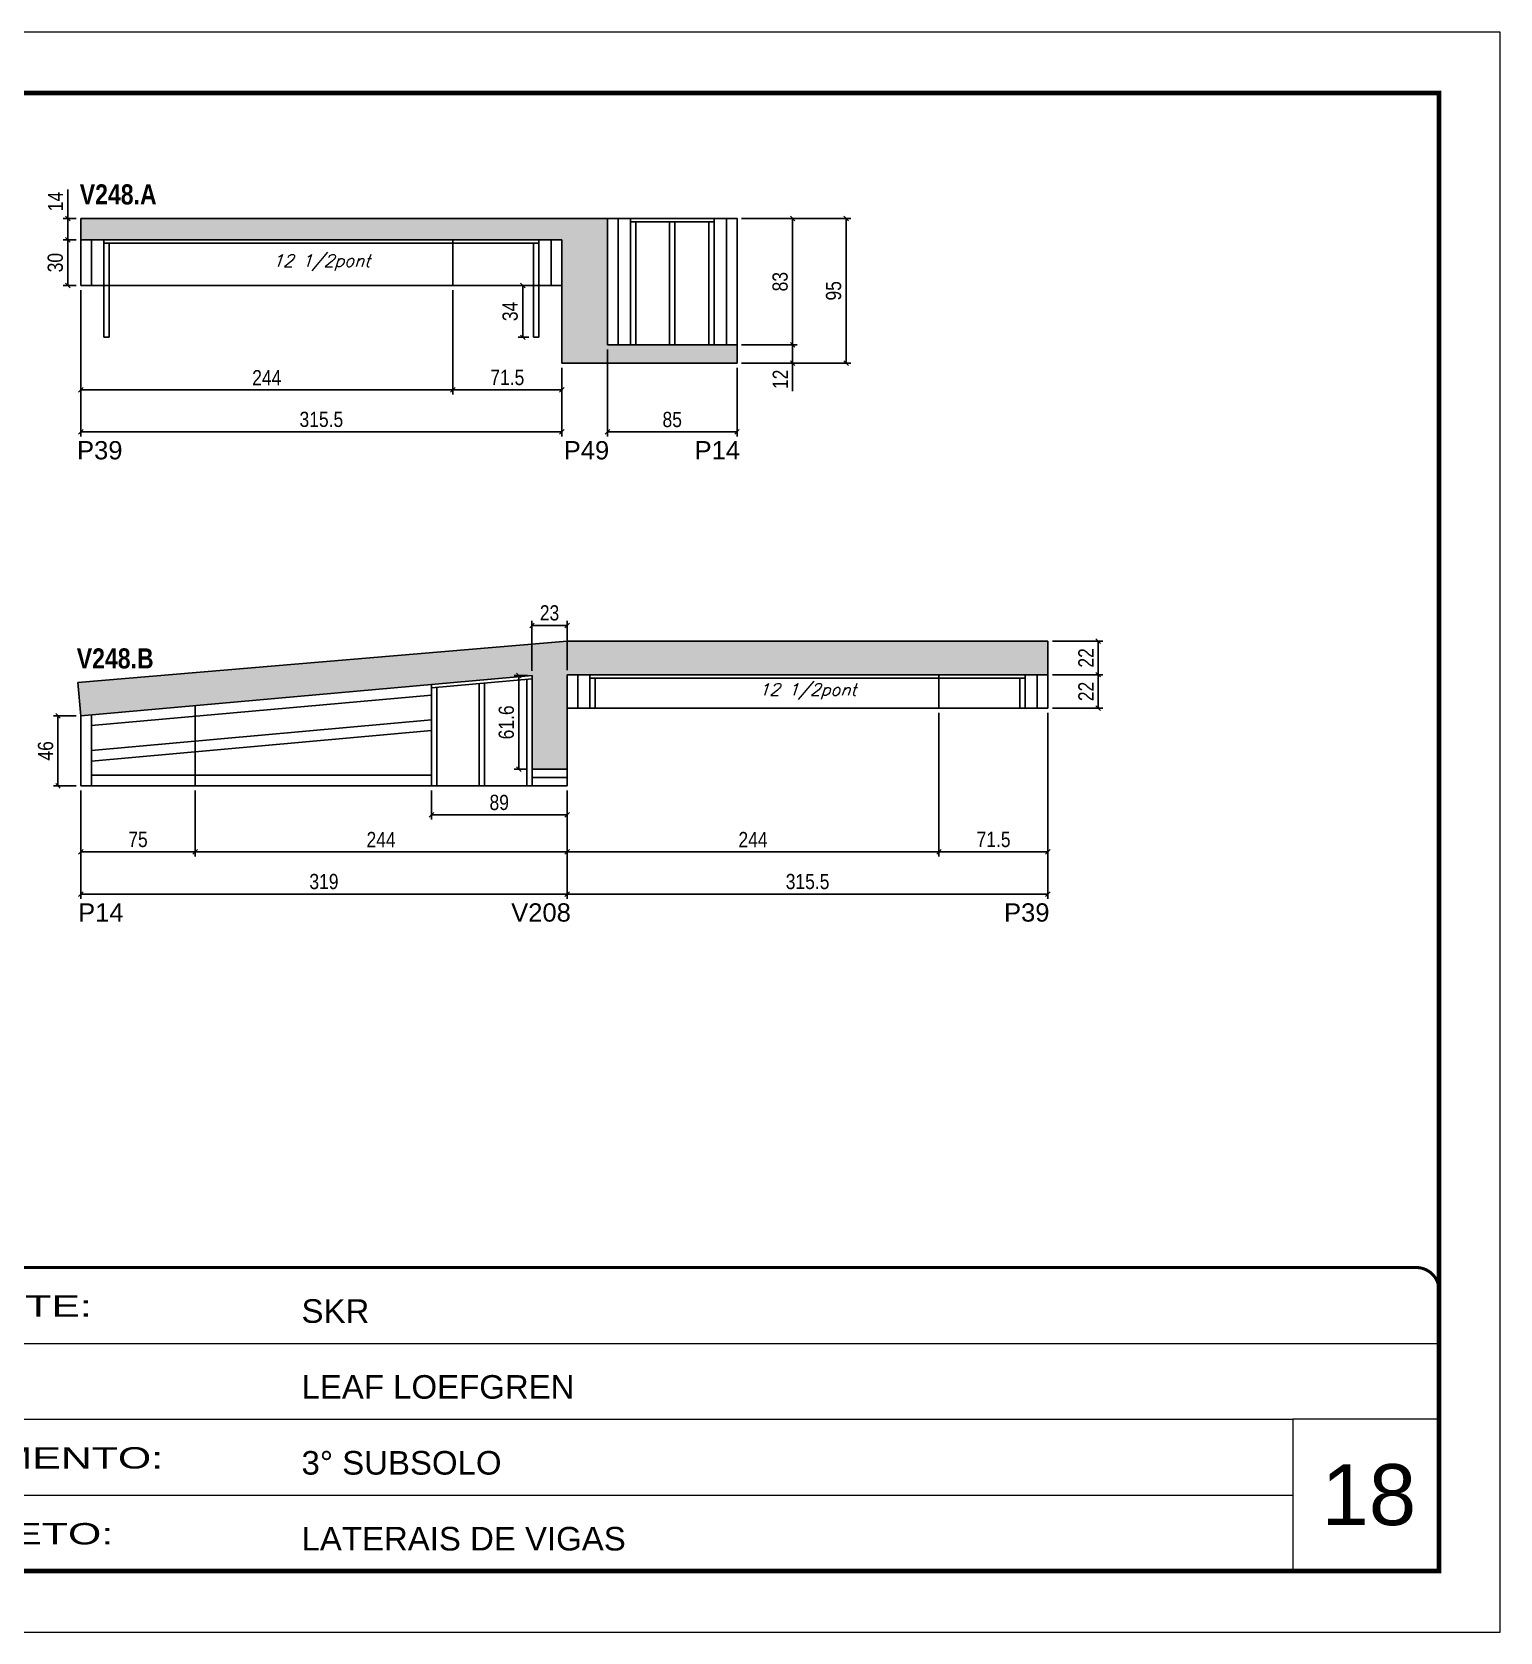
# Model space of a CAD drawing. Extents: x 3309 to 9590, y -2522 to 15424.
# Drawn here: x 5430 to 6393, y 8964 to 10014 of the extents above; entities that cross this region are included whole.
import ezdxf

# ---------------------------------------------------------------- set-up
doc = ezdxf.new("R2010")
doc.units = 0
doc.linetypes.add('CONTINUO', pattern=[0])
doc.linetypes.add('DASHED', pattern=[0.75, 0.5, -0.25])
for name, color, linetype in [('5', 5, 'Continuous'), ('COTA', 241, 'Continuous'), ('NOMENCLATURA', 7, 'Continuous'), ('Painéis', 200, 'Continuous'), ('SARR_2.2x7', 40, 'Continuous'), ('SARR_3.5x7', 81, 'Continuous'), ('SARR_EDITAR', 141, 'Continuous'), ('texto', 7, 'Continuous')]:
    doc.layers.add(name, color=color, linetype=linetype)
for name, color, linetype, lineweight in [('CARIMBO', 255, 'Continuous', 9), ('Folhas', 255, 'Continuous', 9), ('SARRAFO DE PRESSAO', 251, 'DASHED', 9)]:
    doc.layers.add(name, color=color, linetype=linetype, lineweight=lineweight)
doc.styles.add('ARIAL', font='arial.ttf')
doc.styles.add('COTA TECNICA', font='techl___.ttf', dxfattribs={"height": 10})
doc.styles.add('Romans', font='romans.shx')
doc.styles.get("Standard").update_dxf_attribs({"font": 'arial.ttf'})
doc.styles.add('TECNICA', font='techb___.ttf', dxfattribs={"height": 10})
doc.styles.add('Tecnologia', font='')
doc.styles.get('Tecnologia').set_extended_font_data('Forgotten Futurist')
doc.dimstyles.new('PAINEL', dxfattribs={"dimtxt": 10, "dimasz": 3, "dimexe": 3, "dimexo": 3, "dimgap": 3, "dimtad": 1, "dimdec": 1, "dimzin": 12, "dimdsep": 46, "dimtxsty": 'COTA TECNICA', "dimblk1": 'OBLIQUE', "dimblk2": 'OBLIQUE', "dimsah": 1, "dimcen": 0.9, "dimclrd": 4, "dimclre": 4, "dimclrt": 240, "dimadec": 1, "dimazin": 3, "dimtfac": 1, "dimtdec": 1, "dimtmove": 0, "dimatfit": 3, "dimfxl": 1, "dimtolj": 1, "dimtzin": 12, "dimarcsym": 0})

# ---------------------------------------------------------------- blocks, each defined once
blk = doc.blocks.new('9999999999')
at = {"color": 30, "linetype": 'CONTINUO'}
for p, q in [((98564.6, 34379.6), (99584, 34379.6)), ((98564.6, 34329.8), (99488, 34329.8)), ((99584, 34329.8), (99488, 34329.8)), ((99488, 34329.8), (99488, 34230.2)), ((98564.6, 34280), (99488, 34280))]:
    blk.add_line(p, q, dxfattribs=at)
at = {"color": 30, "linetype": 'CONTINUO', "const_width": 2}
blk.add_lwpolyline([(99584, 34230.2), (99584, 34414.4, 0.414214), (99569, 34429.4), (98229, 34429.4, 0.414214), (98214, 34414.4), (98214, 34245.2, 0.414214), (98229, 34230.2), (99584, 34230.2)], format="xyb", dxfattribs=at)
at = {"layer": 'Folhas'}
blk.add_lwpolyline([(98139, 34190.2), (99624, 34190.2), (99624, 35240.2), (98139, 35240.2)], close=True, dxfattribs=at)
at = {"layer": 'Folhas', "color": 30, "const_width": 3}
blk.add_lwpolyline([(98214, 34230.2), (99584, 34230.2), (99584, 35200.2), (98214, 35200.2)], close=True, dxfattribs=at)
at = {"color": 7, "linetype": 'Continuous', "ltscale": 5, "style": 'ARIAL'}
for s, height, p in [('SKR', 15.48, (98837.7, 34393.1)), ('LEAF LOEFGREN', 15.483, (98837.7, 34343.3)), ('3° SUBSOLO', 15.48, (98837.7, 34293.5)), ('LATERAIS DE VIGAS', 15.483, (98837.7, 34243.7))]:
    blk.add_text(s, height=height, dxfattribs=at).set_placement(p)
at = {"layer": 'Folhas', "color": 7, "style": 'Tecnologia', "width": 1.5}
for s, p in [('CLIENTE:', (98573.7, 34397.2)), ('PAVIMENTO:', (98573.7, 34297.5)), ('PROJETO:', (98573.7, 34247.7))]:
    blk.add_text(s, height=14, dxfattribs=at).set_placement(p)
blk = doc.blocks.new('_Oblique')
at = {"color": 0, "linetype": 'ByBlock', "lineweight": -2}
blk.add_line((-0.5, -0.5), (0.5, 0.5), dxfattribs=at)
blk = doc.blocks.new('*D563')
at = {"layer": 'COTA', "color": 4, "linetype": 'ByBlock', "lineweight": -2, "transparency": 16777216}
for p, q in [((5807.3, 9805.2), (5807.3, 9748.1)), ((5892.3, 9793.2), (5892.3, 9748.1)), ((5892.3, 9751.1), (5807.3, 9751.1))]:
    blk.add_line(p, q, dxfattribs=at)
at = {"layer": 'Defpoints', "color": 0, "linetype": 'ByBlock', "transparency": 16777216}
for p in [(5807.3, 9808.2), (5892.3, 9796.2), (5807.3, 9751.1)]:
    blk.add_point(p, dxfattribs=at)
at = {"layer": 'COTA', "color": 4, "linetype": 'ByBlock', "lineweight": -2, "transparency": 16777216, "xscale": 3, "yscale": 3, "zscale": 3, "rotation": 180}
blk.add_blockref('_Oblique', (5807.3, 9751.1), dxfattribs=at)
at = {"layer": 'COTA', "color": 4, "linetype": 'ByBlock', "lineweight": -2, "transparency": 16777216, "xscale": 3, "yscale": 3, "zscale": 3}
blk.add_blockref('_Oblique', (5892.3, 9751.1), dxfattribs=at)
at = {"layer": 'COTA', "color": 240, "linetype": 'ByBlock', "transparency": 16777216, "insert": (5849.8, 9759.2), "char_height": 10, "attachment_point": 5, "style": 'COTA TECNICA'}
blk.add_mtext('\\A1;85', dxfattribs=at)
blk = doc.blocks.new('*D565')
at = {"layer": 'COTA', "color": 4, "lineweight": -2, "transparency": 16777216}
for p, q in [((5895.3, 9891.2), (5931.8, 9891.2)), ((5928.8, 9891.2), (5928.8, 9808.2)), ((5895.3, 9808.2), (5931.8, 9808.2))]:
    blk.add_line(p, q, dxfattribs=at)
at = {"layer": 'Defpoints', "color": 0, "transparency": 16777216}
for p in [(5892.3, 9891.2), (5892.3, 9808.2), (5928.8, 9808.2)]:
    blk.add_point(p, dxfattribs=at)
at = {"layer": 'COTA', "color": 4, "lineweight": -2, "transparency": 16777216, "xscale": 3, "yscale": 3, "zscale": 3}
for p, rotation in [((5928.8, 9891.2), 90), ((5928.8, 9808.2), 270)]:
    blk.add_blockref('_Oblique', p, dxfattribs=dict(at, rotation=rotation))
at = {"layer": 'COTA', "color": 240, "transparency": 16777216, "insert": (5920.6, 9849.7), "char_height": 10, "attachment_point": 5, "rotation": 90, "style": 'COTA TECNICA'}
blk.add_mtext('\\A1;83', dxfattribs=at)
blk = doc.blocks.new('*D564')
at = {"layer": 'COTA', "color": 4, "lineweight": -2, "transparency": 16777216}
for p, q in [((5895.3, 9808.2), (5931.8, 9808.2)), ((5928.8, 9808.2), (5928.8, 9796.2)), ((5895.3, 9796.2), (5931.8, 9796.2)), ((5928.8, 9796.2), (5928.8, 9777.9))]:
    blk.add_line(p, q, dxfattribs=at)
at = {"layer": 'Defpoints', "color": 0, "transparency": 16777216}
for p in [(5892.3, 9808.2), (5892.3, 9796.2), (5928.8, 9796.2)]:
    blk.add_point(p, dxfattribs=at)
at = {"layer": 'COTA', "color": 4, "lineweight": -2, "transparency": 16777216, "xscale": 3, "yscale": 3, "zscale": 3}
for p, rotation in [((5928.8, 9808.2), 90), ((5928.8, 9796.2), 270)]:
    blk.add_blockref('_Oblique', p, dxfattribs=dict(at, rotation=rotation))
at = {"layer": 'COTA', "color": 240, "transparency": 16777216, "insert": (5920.7, 9785.6), "char_height": 10, "attachment_point": 5, "rotation": 90, "style": 'COTA TECNICA'}
blk.add_mtext('\\A1;12', dxfattribs=at)
blk = doc.blocks.new('*D566')
at = {"layer": 'COTA', "color": 4, "lineweight": -2, "transparency": 16777216}
for p, q in [((5895.3, 9891.2), (5966.9, 9891.2)), ((5963.9, 9796.2), (5963.9, 9891.2)), ((5895.3, 9796.2), (5966.9, 9796.2))]:
    blk.add_line(p, q, dxfattribs=at)
at = {"layer": 'Defpoints', "color": 0, "transparency": 16777216}
for p in [(5892.3, 9891.2), (5963.9, 9891.2), (5892.3, 9796.2)]:
    blk.add_point(p, dxfattribs=at)
at = {"layer": 'COTA', "color": 4, "lineweight": -2, "transparency": 16777216, "xscale": 3, "yscale": 3, "zscale": 3}
for p, rotation in [((5963.9, 9891.2), 90), ((5963.9, 9796.2), 270)]:
    blk.add_blockref('_Oblique', p, dxfattribs=dict(at, rotation=rotation))
at = {"layer": 'COTA', "color": 240, "transparency": 16777216, "insert": (5955.7, 9843.7), "char_height": 10, "attachment_point": 5, "rotation": 90, "style": 'COTA TECNICA'}
blk.add_mtext('\\A1;95', dxfattribs=at)
blk = doc.blocks.new('*D568')
at = {"layer": 'COTA', "color": 4, "lineweight": -2, "transparency": 16777216}
for p, q in [((5461.8, 9515.8), (5461.8, 9444.8)), ((5780.8, 9515.8), (5780.8, 9444.8)), ((5780.8, 9447.8), (5461.8, 9447.8))]:
    blk.add_line(p, q, dxfattribs=at)
at = {"layer": 'Defpoints', "color": 0, "transparency": 16777216}
for p in [(5461.8, 9518.8), (5780.8, 9518.8), (5461.8, 9447.8)]:
    blk.add_point(p, dxfattribs=at)
at = {"layer": 'COTA', "color": 4, "lineweight": -2, "transparency": 16777216, "xscale": 3, "yscale": 3, "zscale": 3, "rotation": 180}
blk.add_blockref('_Oblique', (5461.8, 9447.8), dxfattribs=at)
at = {"layer": 'COTA', "color": 4, "lineweight": -2, "transparency": 16777216, "xscale": 3, "yscale": 3, "zscale": 3}
blk.add_blockref('_Oblique', (5780.8, 9447.8), dxfattribs=at)
at = {"layer": 'COTA', "color": 240, "transparency": 16777216, "insert": (5621.3, 9456), "char_height": 10, "attachment_point": 5, "style": 'COTA TECNICA'}
blk.add_mtext('\\A1;319', dxfattribs=at)
blk = doc.blocks.new('*D569')
at = {"layer": 'COTA', "color": 4, "lineweight": -2, "transparency": 16777216}
for p, q in [((5461.8, 9515.8), (5461.8, 9472.5)), ((5536.8, 9515.8), (5536.8, 9472.5)), ((5461.8, 9475.5), (5536.8, 9475.5))]:
    blk.add_line(p, q, dxfattribs=at)
at = {"layer": 'Defpoints', "color": 0, "transparency": 16777216}
for p in [(5461.8, 9518.8), (5536.8, 9518.8), (5536.8, 9475.5)]:
    blk.add_point(p, dxfattribs=at)
at = {"layer": 'COTA', "color": 4, "lineweight": -2, "transparency": 16777216, "xscale": 3, "yscale": 3, "zscale": 3, "rotation": 180}
blk.add_blockref('_Oblique', (5461.8, 9475.5), dxfattribs=at)
at = {"layer": 'COTA', "color": 4, "lineweight": -2, "transparency": 16777216, "xscale": 3, "yscale": 3, "zscale": 3}
blk.add_blockref('_Oblique', (5536.8, 9475.5), dxfattribs=at)
at = {"layer": 'COTA', "color": 240, "transparency": 16777216, "insert": (5499.3, 9483.6), "char_height": 10, "attachment_point": 5, "style": 'COTA TECNICA'}
blk.add_mtext('\\A1;75', dxfattribs=at)
blk = doc.blocks.new('*D570')
at = {"layer": 'COTA', "color": 4, "lineweight": -2, "transparency": 16777216}
for p, q in [((5536.8, 9515.8), (5536.8, 9472.5)), ((5780.8, 9515.8), (5780.8, 9472.5)), ((5536.8, 9475.5), (5780.8, 9475.5))]:
    blk.add_line(p, q, dxfattribs=at)
at = {"layer": 'Defpoints', "color": 0, "transparency": 16777216}
for p in [(5536.8, 9518.8), (5780.8, 9518.8), (5780.8, 9475.5)]:
    blk.add_point(p, dxfattribs=at)
at = {"layer": 'COTA', "color": 4, "lineweight": -2, "transparency": 16777216, "xscale": 3, "yscale": 3, "zscale": 3, "rotation": 180}
blk.add_blockref('_Oblique', (5536.8, 9475.5), dxfattribs=at)
at = {"layer": 'COTA', "color": 4, "lineweight": -2, "transparency": 16777216, "xscale": 3, "yscale": 3, "zscale": 3}
blk.add_blockref('_Oblique', (5780.8, 9475.5), dxfattribs=at)
at = {"layer": 'COTA', "color": 240, "transparency": 16777216, "insert": (5658.8, 9483.6), "char_height": 10, "attachment_point": 5, "style": 'COTA TECNICA'}
blk.add_mtext('\\A1;244', dxfattribs=at)
blk = doc.blocks.new('*D571')
at = {"layer": 'COTA', "color": 4, "lineweight": -2, "transparency": 16777216}
for p, q in [((5458.8, 9564.8), (5443.8, 9564.8)), ((5446.8, 9564.8), (5446.8, 9518.8)), ((5458.8, 9518.8), (5443.8, 9518.8))]:
    blk.add_line(p, q, dxfattribs=at)
at = {"layer": 'Defpoints', "color": 0, "transparency": 16777216}
for p in [(5461.8, 9564.8), (5446.8, 9518.8), (5461.8, 9518.8)]:
    blk.add_point(p, dxfattribs=at)
at = {"layer": 'COTA', "color": 4, "lineweight": -2, "transparency": 16777216, "xscale": 3, "yscale": 3, "zscale": 3}
for p, rotation in [((5446.8, 9564.8), 90), ((5446.8, 9518.8), 270)]:
    blk.add_blockref('_Oblique', p, dxfattribs=dict(at, rotation=rotation))
at = {"layer": 'COTA', "color": 240, "transparency": 16777216, "insert": (5438.7, 9541.8), "char_height": 10, "attachment_point": 5, "rotation": 90, "style": 'COTA TECNICA'}
blk.add_mtext('\\A1;46', dxfattribs=at)
blk = doc.blocks.new('*D572')
at = {"layer": 'COTA', "color": 4, "lineweight": -2, "transparency": 16777216}
for p, q in [((5754.8, 9591.3), (5746.1, 9591.3)), ((5749.1, 9591.3), (5749.1, 9529.8)), ((5754.8, 9529.8), (5746.1, 9529.8))]:
    blk.add_line(p, q, dxfattribs=at)
at = {"layer": 'Defpoints', "color": 0, "transparency": 16777216}
for p in [(5757.8, 9591.3), (5749.1, 9529.8), (5757.8, 9529.8)]:
    blk.add_point(p, dxfattribs=at)
at = {"layer": 'COTA', "color": 4, "lineweight": -2, "transparency": 16777216, "xscale": 3, "yscale": 3, "zscale": 3}
for p, rotation in [((5749.1, 9591.3), 90), ((5749.1, 9529.8), 270)]:
    blk.add_blockref('_Oblique', p, dxfattribs=dict(at, rotation=rotation))
at = {"layer": 'COTA', "color": 240, "transparency": 16777216, "insert": (5741, 9560.5), "char_height": 10, "attachment_point": 5, "rotation": 90, "style": 'COTA TECNICA'}
blk.add_mtext('\\A1;61.6', dxfattribs=at)
blk = doc.blocks.new('*D573')
at = {"layer": 'COTA', "color": 4, "lineweight": -2, "transparency": 16777216}
for p, q in [((5757.8, 9594.3), (5757.8, 9627.1)), ((5757.8, 9624.1), (5780.8, 9624.1)), ((5780.8, 9594.8), (5780.8, 9627.1))]:
    blk.add_line(p, q, dxfattribs=at)
at = {"layer": 'Defpoints', "color": 0, "transparency": 16777216}
for p in [(5780.8, 9624.1), (5757.8, 9591.3), (5780.8, 9591.8)]:
    blk.add_point(p, dxfattribs=at)
at = {"layer": 'COTA', "color": 4, "lineweight": -2, "transparency": 16777216, "xscale": 3, "yscale": 3, "zscale": 3, "rotation": 180}
blk.add_blockref('_Oblique', (5757.8, 9624.1), dxfattribs=at)
at = {"layer": 'COTA', "color": 4, "lineweight": -2, "transparency": 16777216, "xscale": 3, "yscale": 3, "zscale": 3}
blk.add_blockref('_Oblique', (5780.8, 9624.1), dxfattribs=at)
at = {"layer": 'COTA', "color": 240, "transparency": 16777216, "insert": (5769.3, 9632.3), "char_height": 10, "attachment_point": 5, "style": 'COTA TECNICA'}
blk.add_mtext('\\A1;23', dxfattribs=at)
blk = doc.blocks.new('*D574')
at = {"layer": 'COTA', "color": 4, "lineweight": -2, "transparency": 16777216}
for p, q in [((5691.8, 9515.8), (5691.8, 9496.8)), ((5780.8, 9515.8), (5780.8, 9496.8)), ((5691.8, 9499.8), (5780.8, 9499.8))]:
    blk.add_line(p, q, dxfattribs=at)
at = {"layer": 'Defpoints', "color": 0, "transparency": 16777216}
for p in [(5691.8, 9518.8), (5780.8, 9518.8), (5780.8, 9499.8)]:
    blk.add_point(p, dxfattribs=at)
at = {"layer": 'COTA', "color": 4, "lineweight": -2, "transparency": 16777216, "xscale": 3, "yscale": 3, "zscale": 3, "rotation": 180}
blk.add_blockref('_Oblique', (5691.8, 9499.8), dxfattribs=at)
at = {"layer": 'COTA', "color": 4, "lineweight": -2, "transparency": 16777216, "xscale": 3, "yscale": 3, "zscale": 3}
blk.add_blockref('_Oblique', (5780.8, 9499.8), dxfattribs=at)
at = {"layer": 'COTA', "color": 240, "transparency": 16777216, "insert": (5736.3, 9507.9), "char_height": 10, "attachment_point": 5, "style": 'COTA TECNICA'}
blk.add_mtext('\\A1;89', dxfattribs=at)
blk = doc.blocks.new('*D575')
at = {"layer": 'COTA', "color": 4, "lineweight": -2, "transparency": 16777216}
for p, q in [((5461.8, 9844.2), (5461.8, 9748.1)), ((5777.3, 9793.2), (5777.3, 9748.1)), ((5461.8, 9751.1), (5777.3, 9751.1))]:
    blk.add_line(p, q, dxfattribs=at)
at = {"layer": 'Defpoints', "color": 0, "transparency": 16777216}
for p in [(5461.8, 9847.2), (5777.3, 9796.2), (5777.3, 9751.1)]:
    blk.add_point(p, dxfattribs=at)
at = {"layer": 'COTA', "color": 4, "lineweight": -2, "transparency": 16777216, "xscale": 3, "yscale": 3, "zscale": 3, "rotation": 180}
blk.add_blockref('_Oblique', (5461.8, 9751.1), dxfattribs=at)
at = {"layer": 'COTA', "color": 4, "lineweight": -2, "transparency": 16777216, "xscale": 3, "yscale": 3, "zscale": 3}
blk.add_blockref('_Oblique', (5777.3, 9751.1), dxfattribs=at)
at = {"layer": 'COTA', "color": 240, "transparency": 16777216, "insert": (5619.6, 9759.3), "char_height": 10, "attachment_point": 5, "style": 'COTA TECNICA'}
blk.add_mtext('\\A1;315.5', dxfattribs=at)
blk = doc.blocks.new('*D576')
at = {"layer": 'COTA', "color": 4, "lineweight": -2, "transparency": 16777216}
for p, q in [((5461.8, 9844.2), (5461.8, 9775.7)), ((5705.8, 9844.2), (5705.8, 9775.7)), ((5461.8, 9778.7), (5705.8, 9778.7))]:
    blk.add_line(p, q, dxfattribs=at)
at = {"layer": 'Defpoints', "color": 0, "transparency": 16777216}
for p in [(5461.8, 9847.2), (5705.8, 9847.2), (5705.8, 9778.7)]:
    blk.add_point(p, dxfattribs=at)
at = {"layer": 'COTA', "color": 4, "lineweight": -2, "transparency": 16777216, "xscale": 3, "yscale": 3, "zscale": 3, "rotation": 180}
blk.add_blockref('_Oblique', (5461.8, 9778.7), dxfattribs=at)
at = {"layer": 'COTA', "color": 4, "lineweight": -2, "transparency": 16777216, "xscale": 3, "yscale": 3, "zscale": 3}
blk.add_blockref('_Oblique', (5705.8, 9778.7), dxfattribs=at)
at = {"layer": 'COTA', "color": 240, "transparency": 16777216, "insert": (5583.8, 9786.7), "char_height": 10, "attachment_point": 5, "style": 'COTA TECNICA'}
blk.add_mtext('\\A1;244', dxfattribs=at)
blk = doc.blocks.new('*D577')
at = {"layer": 'COTA', "color": 4, "lineweight": -2, "transparency": 16777216}
for p, q in [((5705.8, 9844.2), (5705.8, 9775.7)), ((5777.3, 9793.2), (5777.3, 9775.7)), ((5705.8, 9778.7), (5777.3, 9778.7))]:
    blk.add_line(p, q, dxfattribs=at)
at = {"layer": 'Defpoints', "color": 0, "transparency": 16777216}
for p in [(5705.8, 9847.2), (5777.3, 9796.2), (5777.3, 9778.7)]:
    blk.add_point(p, dxfattribs=at)
at = {"layer": 'COTA', "color": 4, "lineweight": -2, "transparency": 16777216, "xscale": 3, "yscale": 3, "zscale": 3, "rotation": 180}
blk.add_blockref('_Oblique', (5705.8, 9778.7), dxfattribs=at)
at = {"layer": 'COTA', "color": 4, "lineweight": -2, "transparency": 16777216, "xscale": 3, "yscale": 3, "zscale": 3}
blk.add_blockref('_Oblique', (5777.3, 9778.7), dxfattribs=at)
at = {"layer": 'COTA', "color": 240, "transparency": 16777216, "insert": (5741.6, 9786.8), "char_height": 10, "attachment_point": 5, "style": 'COTA TECNICA'}
blk.add_mtext('\\A1;71.5', dxfattribs=at)
blk = doc.blocks.new('*D578')
at = {"layer": 'COTA', "color": 4, "lineweight": -2, "transparency": 16777216}
for p, q in [((5458.8, 9877.2), (5450.3, 9877.2)), ((5453.3, 9877.2), (5453.3, 9847.2)), ((5458.8, 9847.2), (5450.3, 9847.2))]:
    blk.add_line(p, q, dxfattribs=at)
at = {"layer": 'Defpoints', "color": 0, "transparency": 16777216}
for p in [(5461.8, 9877.2), (5453.3, 9847.2), (5461.8, 9847.2)]:
    blk.add_point(p, dxfattribs=at)
at = {"layer": 'COTA', "color": 4, "lineweight": -2, "transparency": 16777216, "xscale": 3, "yscale": 3, "zscale": 3}
for p, rotation in [((5453.3, 9877.2), 90), ((5453.3, 9847.2), 270)]:
    blk.add_blockref('_Oblique', p, dxfattribs=dict(at, rotation=rotation))
at = {"layer": 'COTA', "color": 240, "transparency": 16777216, "insert": (5445.1, 9862.2), "char_height": 10, "attachment_point": 5, "rotation": 90, "style": 'COTA TECNICA'}
blk.add_mtext('\\A1;30', dxfattribs=at)
blk = doc.blocks.new('*D579')
at = {"layer": 'COTA', "color": 4, "lineweight": -2, "transparency": 16777216}
for p, q in [((5453.3, 9891.2), (5453.3, 9910.3)), ((5458.8, 9891.2), (5450.3, 9891.2)), ((5453.3, 9877.2), (5453.3, 9891.2)), ((5458.8, 9877.2), (5450.3, 9877.2))]:
    blk.add_line(p, q, dxfattribs=at)
at = {"layer": 'Defpoints', "color": 0, "transparency": 16777216}
for p in [(5453.3, 9891.2), (5461.8, 9891.2), (5461.8, 9877.2)]:
    blk.add_point(p, dxfattribs=at)
at = {"layer": 'COTA', "color": 4, "lineweight": -2, "transparency": 16777216, "xscale": 3, "yscale": 3, "zscale": 3}
for p, rotation in [((5453.3, 9891.2), 90), ((5453.3, 9877.2), 270)]:
    blk.add_blockref('_Oblique', p, dxfattribs=dict(at, rotation=rotation))
at = {"layer": 'COTA', "color": 240, "transparency": 16777216, "insert": (5445.2, 9902.3), "char_height": 10, "attachment_point": 5, "rotation": 90, "style": 'COTA TECNICA'}
blk.add_mtext('\\A1;14', dxfattribs=at)
blk = doc.blocks.new('*D580')
at = {"layer": 'COTA', "color": 4, "lineweight": -2, "transparency": 16777216}
for p, q in [((6096.3, 9566.8), (6096.3, 9444.8)), ((5780.8, 9515.8), (5780.8, 9444.8)), ((5780.8, 9447.8), (6096.3, 9447.8))]:
    blk.add_line(p, q, dxfattribs=at)
at = {"layer": 'Defpoints', "color": 0, "transparency": 16777216}
for p in [(6096.3, 9569.8), (5780.8, 9518.8), (6096.3, 9447.8)]:
    blk.add_point(p, dxfattribs=at)
at = {"layer": 'COTA', "color": 4, "lineweight": -2, "transparency": 16777216, "xscale": 3, "yscale": 3, "zscale": 3, "rotation": 180}
blk.add_blockref('_Oblique', (5780.8, 9447.8), dxfattribs=at)
at = {"layer": 'COTA', "color": 4, "lineweight": -2, "transparency": 16777216, "xscale": 3, "yscale": 3, "zscale": 3}
blk.add_blockref('_Oblique', (6096.3, 9447.8), dxfattribs=at)
at = {"layer": 'COTA', "color": 240, "transparency": 16777216, "insert": (5938.6, 9456), "char_height": 10, "attachment_point": 5, "style": 'COTA TECNICA'}
blk.add_mtext('\\A1;315.5', dxfattribs=at)
blk = doc.blocks.new('*D581')
at = {"layer": 'COTA', "color": 4, "lineweight": -2, "transparency": 16777216}
for p, q in [((6099.3, 9591.8), (6132.2, 9591.8)), ((6129.2, 9569.8), (6129.2, 9591.8)), ((6099.3, 9569.8), (6132.2, 9569.8))]:
    blk.add_line(p, q, dxfattribs=at)
at = {"layer": 'Defpoints', "color": 0, "transparency": 16777216}
for p in [(6096.3, 9591.8), (6129.2, 9591.8), (6096.3, 9569.8)]:
    blk.add_point(p, dxfattribs=at)
at = {"layer": 'COTA', "color": 4, "lineweight": -2, "transparency": 16777216, "xscale": 3, "yscale": 3, "zscale": 3}
for p, rotation in [((6129.2, 9591.8), 90), ((6129.2, 9569.8), 270)]:
    blk.add_blockref('_Oblique', p, dxfattribs=dict(at, rotation=rotation))
at = {"layer": 'COTA', "color": 240, "transparency": 16777216, "insert": (6121.2, 9580.8), "char_height": 10, "attachment_point": 5, "rotation": 90, "style": 'COTA TECNICA'}
blk.add_mtext('\\A1;22', dxfattribs=at)
blk = doc.blocks.new('*D582')
at = {"layer": 'COTA', "color": 4, "lineweight": -2, "transparency": 16777216}
for p, q in [((6099.3, 9613.8), (6132.2, 9613.8)), ((6129.2, 9591.8), (6129.2, 9613.8)), ((6099.3, 9591.8), (6132.2, 9591.8))]:
    blk.add_line(p, q, dxfattribs=at)
at = {"layer": 'Defpoints', "color": 0, "transparency": 16777216}
for p in [(6096.3, 9613.8), (6129.2, 9613.8), (6096.3, 9591.8)]:
    blk.add_point(p, dxfattribs=at)
at = {"layer": 'COTA', "color": 4, "lineweight": -2, "transparency": 16777216, "xscale": 3, "yscale": 3, "zscale": 3}
for p, rotation in [((6129.2, 9613.8), 90), ((6129.2, 9591.8), 270)]:
    blk.add_blockref('_Oblique', p, dxfattribs=dict(at, rotation=rotation))
at = {"layer": 'COTA', "color": 240, "transparency": 16777216, "insert": (6121.2, 9602.8), "char_height": 10, "attachment_point": 5, "rotation": 90, "style": 'COTA TECNICA'}
blk.add_mtext('\\A1;22', dxfattribs=at)
blk = doc.blocks.new('*D583')
at = {"layer": 'COTA', "color": 4, "lineweight": -2, "transparency": 16777216}
for p, q in [((6024.8, 9566.8), (6024.8, 9472.5)), ((5780.8, 9515.8), (5780.8, 9472.5)), ((5780.8, 9475.5), (6024.8, 9475.5))]:
    blk.add_line(p, q, dxfattribs=at)
at = {"layer": 'Defpoints', "color": 0, "transparency": 16777216}
for p in [(6024.8, 9569.8), (5780.8, 9518.8), (6024.8, 9475.5)]:
    blk.add_point(p, dxfattribs=at)
at = {"layer": 'COTA', "color": 4, "lineweight": -2, "transparency": 16777216, "xscale": 3, "yscale": 3, "zscale": 3, "rotation": 180}
blk.add_blockref('_Oblique', (5780.8, 9475.5), dxfattribs=at)
at = {"layer": 'COTA', "color": 4, "lineweight": -2, "transparency": 16777216, "xscale": 3, "yscale": 3, "zscale": 3}
blk.add_blockref('_Oblique', (6024.8, 9475.5), dxfattribs=at)
at = {"layer": 'COTA', "color": 240, "transparency": 16777216, "insert": (5902.8, 9483.6), "char_height": 10, "attachment_point": 5, "style": 'COTA TECNICA'}
blk.add_mtext('\\A1;244', dxfattribs=at)
blk = doc.blocks.new('*D584')
at = {"layer": 'COTA', "color": 4, "lineweight": -2, "transparency": 16777216}
for p, q in [((6024.8, 9566.8), (6024.8, 9472.5)), ((6096.3, 9566.8), (6096.3, 9472.5)), ((6024.8, 9475.5), (6096.3, 9475.5))]:
    blk.add_line(p, q, dxfattribs=at)
at = {"layer": 'Defpoints', "color": 0, "transparency": 16777216}
for p in [(6024.8, 9569.8), (6096.3, 9569.8), (6096.3, 9475.5)]:
    blk.add_point(p, dxfattribs=at)
at = {"layer": 'COTA', "color": 4, "lineweight": -2, "transparency": 16777216, "xscale": 3, "yscale": 3, "zscale": 3, "rotation": 180}
blk.add_blockref('_Oblique', (6024.8, 9475.5), dxfattribs=at)
at = {"layer": 'COTA', "color": 4, "lineweight": -2, "transparency": 16777216, "xscale": 3, "yscale": 3, "zscale": 3}
blk.add_blockref('_Oblique', (6096.3, 9475.5), dxfattribs=at)
at = {"layer": 'COTA', "color": 240, "transparency": 16777216, "insert": (6060.6, 9483.6), "char_height": 10, "attachment_point": 5, "style": 'COTA TECNICA'}
blk.add_mtext('\\A1;71.5', dxfattribs=at)
blk = doc.blocks.new('*D1146')
at = {"layer": 'COTA', "color": 4, "lineweight": -2, "transparency": 16777216}
for p, q in [((5755.8, 9847.2), (5748.8, 9847.2)), ((5751.8, 9813.2), (5751.8, 9847.2)), ((5755.8, 9813.2), (5748.8, 9813.2))]:
    blk.add_line(p, q, dxfattribs=at)
at = {"layer": 'Defpoints', "color": 0, "transparency": 16777216}
for p in [(5751.8, 9847.2), (5758.8, 9847.2), (5758.8, 9813.2)]:
    blk.add_point(p, dxfattribs=at)
at = {"layer": 'COTA', "color": 4, "lineweight": -2, "transparency": 16777216, "xscale": 3, "yscale": 3, "zscale": 3}
for p, rotation in [((5751.8, 9847.2), 90), ((5751.8, 9813.2), 270)]:
    blk.add_blockref('_Oblique', p, dxfattribs=dict(at, rotation=rotation))
at = {"layer": 'COTA', "color": 240, "transparency": 16777216, "insert": (5743.5, 9830.2), "char_height": 10, "attachment_point": 5, "rotation": 90, "style": 'COTA TECNICA'}
blk.add_mtext('\\A1;34', dxfattribs=at)

msp = doc.modelspace()

# ---------------------------------------------------------------- hatches: boundary and pattern name
at = {"layer": 'COTA'}
h = msp.add_hatch(dxfattribs=at)
h.set_pattern_fill('AR-CONC', color=256, scale=0.03)
h.set_pattern_definition([(50, (104.141, 0), (5.46554, -0.4781726), [0.5715, -6.2865]), (355, (104.141, 0), (-1.0573026, 5.7317054), [0.4572, -5.0292175]), (100.451445, (104.5964, -0.04), (4.4082374, 5.2535326), [0.4857003, -5.3427073]), (46.1842, (104.141, 1.524), (8.1323712, -1.26127), [0.85725, -9.42975]), (96.63556, (104.819, 1.419), (7.122124, 7.422784), [0.7285507, -8.014068]), (351.18415, (104.141, 1.524), (7.122124, 7.422784), [0.685799, -7.543792]), (21, (104.903, 1.143), (4.5484317, -3.067956), [0.5715, -6.2865]), (326, (104.903, 1.143), (1.8540609, 5.525639), [0.4572, -5.0292]), (71.451445, (105.282, 0.8873), (6.4024926, 2.457683), [0.4857003, -5.342698]), (37.5, (104.141, 0), (0.0926581, 2.53665117), [0, -4.96824, 0, -5.1054, 0, -5.04825]), (7.5, (104.141, 0), (2.0045899, 3.00541724), [0, -2.91084, 0, -4.85394, 0, -1.92405]), (327.5, (102.4417, 0), (4.06771786, -0.17186232), [0, -1.905, 0, -5.9436, 0, -7.8867]), (317.5, (101.6797, 0), (4.4438754, 0.7627947), [0, -2.4765, 0, -3.94716, 0, -5.6007])])
h.paths.add_polyline_path([(5777.32, 9847.21), (5777.32, 9796.21), (5892.32, 9796.21), (5892.32, 9808.21), (5807.32, 9808.21), (5807.32, 9891.21), (5461.82, 9891.21), (5461.82, 9877.21), (5777.32, 9877.21)])
h = msp.add_hatch(dxfattribs=at)
h.set_pattern_fill('AR-CONC', color=256, scale=0.03)
h.set_pattern_definition([(50, (104.141, -37.317), (5.46554, -0.4781726), [0.5715, -6.2865]), (355, (104.141, -37.317), (-1.0573026, 5.7317054), [0.4572, -5.0292175]), (100.451445, (104.5964, -37.357), (4.4082374, 5.2535326), [0.4857003, -5.3427073]), (46.1842, (104.141, -35.793), (8.1323712, -1.26127), [0.85725, -9.42975]), (96.63556, (104.819, -35.898), (7.122124, 7.422784), [0.7285507, -8.014068]), (351.18415, (104.141, -35.793), (7.122124, 7.422784), [0.685799, -7.543792]), (21, (104.903, -36.174), (4.5484317, -3.067956), [0.5715, -6.2865]), (326, (104.903, -36.174), (1.8540609, 5.525639), [0.4572, -5.0292]), (71.451445, (105.282, -36.43), (6.4024926, 2.457683), [0.4857003, -5.342698]), (37.5, (104.141, -37.3172), (0.0926581, 2.53665117), [0, -4.96824, 0, -5.1054, 0, -5.04825]), (7.5, (104.141, -37.3172), (2.0045899, 3.00541724), [0, -2.91084, 0, -4.85394, 0, -1.92405]), (327.5, (102.4417, -37.3172), (4.06771786, -0.17186232), [0, -1.905, 0, -5.9436, 0, -7.8867]), (317.5, (101.6797, -37.3172), (4.4438754, 0.7627947), [0, -2.4765, 0, -3.94716, 0, -5.6007])])
h.paths.add_polyline_path([(5757.82, 9529.77), (5780.82, 9529.77), (5780.82, 9569.77), (5780.82, 9591.77), (6096.32, 9591.77), (6096.32, 9613.77), (5780.82, 9613.77), (5459.85, 9586.67), (5461.82, 9564.76), (5757.82, 9591.32)])

# ---------------------------------------------------------------- linework, layer by layer
for p, q in [((5461.82, 9877.21), (5461.82, 9891.21)), ((5461.82, 9891.21), (5807.32, 9891.21)), ((5777.32, 9796.21), (5777.32, 9847.21)), ((5480.32, 9813.21), (5476.82, 9813.21)), ((5762.32, 9813.21), (5758.82, 9813.21)), ((5892.32, 9808.21), (5892.32, 9796.21)), ((5777.32, 9796.21), (5892.32, 9796.21)), ((5780.82, 9613.77), (5459.85, 9586.67)), ((5780.82, 9613.77), (6096.32, 9613.77)), ((6096.32, 9591.77), (6096.32, 9613.77)), ((5461.82, 9564.76), (5459.85, 9586.67)), ((5780.82, 9529.77), (5780.82, 9569.77)), ((5757.82, 9529.77), (5757.82, 9518.77))]:
    msp.add_line(p, q, dxfattribs=at)
at = {"layer": 'Painéis', "linetype": 'ByBlock'}
for p, q in [((5461.82, 9847.21), (5461.82, 9877.21)), ((5461.82, 9877.21), (5777.32, 9877.21)), ((5705.82, 9847.21), (5705.82, 9877.21)), ((5777.32, 9877.21), (5777.32, 9847.21)), ((5777.32, 9847.21), (5461.82, 9847.21)), ((5757.82, 9591.32), (5461.82, 9564.76)), ((5757.82, 9529.77), (5757.82, 9591.32)), ((5780.82, 9591.77), (6096.32, 9591.77)), ((5780.82, 9591.77), (5780.82, 9569.77)), ((6024.82, 9591.77), (6024.82, 9569.77)), ((6096.32, 9591.77), (6096.32, 9569.77)), ((5536.82, 9518.77), (5536.82, 9571.49)), ((5780.82, 9569.77), (6096.32, 9569.77)), ((5461.82, 9564.76), (5461.82, 9518.77)), ((5780.82, 9529.77), (5757.82, 9529.77)), ((5780.82, 9518.77), (5780.82, 9529.77)), ((5461.82, 9518.77), (5780.82, 9518.77))]:
    msp.add_line(p, q, dxfattribs=at)
msp.add_lwpolyline([(5807.32, 9808.21), (5892.32, 9808.21), (5892.32, 9891.21), (5807.32, 9891.21)], close=True, dxfattribs=at)
at = {"layer": 'SARR_2.2x7', "linetype": 'Continuous'}
for p, q in [((5814.32, 9808.21), (5814.32, 9891.21)), ((5885.32, 9808.21), (5885.32, 9891.21)), ((5877.32, 9889.01), (5822.32, 9889.01)), ((5468.82, 9847.21), (5468.82, 9877.21)), ((5762.32, 9875.01), (5476.82, 9875.01)), ((5770.32, 9847.21), (5770.32, 9877.21)), ((5691.82, 9583.19), (5757.82, 9589.11)), ((5787.82, 9569.77), (5787.82, 9591.77)), ((6081.32, 9589.57), (5795.82, 9589.57)), ((6089.32, 9569.77), (6089.32, 9591.77)), ((5691.82, 9578.37), (5468.82, 9558.36)), ((5468.82, 9565.39), (5468.82, 9518.77)), ((5691.82, 9562.1), (5468.82, 9542.09)), ((5691.82, 9555.07), (5468.82, 9535.06)), ((5468.82, 9525.77), (5691.82, 9525.77))]:
    msp.add_line(p, q, dxfattribs=at)
at = {"layer": 'SARR_3.5x7'}
for p, q in [((5822.32, 9891.21), (5822.32, 9808.21)), ((5877.32, 9891.21), (5877.32, 9808.21)), ((5825.82, 9889.01), (5825.82, 9808.21)), ((5848.03, 9889.01), (5848.03, 9808.21)), ((5851.53, 9889.01), (5851.53, 9808.21)), ((5873.82, 9889.01), (5873.82, 9808.21)), ((5476.82, 9877.21), (5476.82, 9813.21)), ((5480.32, 9875.01), (5480.32, 9813.21)), ((5758.82, 9875.01), (5758.82, 9813.21)), ((5762.32, 9877.21), (5762.32, 9813.21)), ((5754.32, 9588.8), (5754.32, 9518.77)), ((5795.82, 9591.77), (5795.82, 9569.77)), ((5799.32, 9589.57), (5799.32, 9569.77)), ((6077.82, 9589.57), (6077.82, 9569.77)), ((6081.32, 9591.77), (6081.32, 9569.77)), ((5691.82, 9518.77), (5691.82, 9585.4)), ((5695.32, 9583.5), (5695.32, 9518.77)), ((5723.03, 9518.77), (5723.03, 9585.99)), ((5726.53, 9586.3), (5726.53, 9518.77))]:
    msp.add_line(p, q, dxfattribs=at)
at = {"layer": 'SARR_EDITAR'}
msp.add_line((5757.82, 9524.27), (5780.82, 9524.27), dxfattribs=at)

# ---------------------------------------------------------------- block references
at = {"layer": 'SARRAFO DE PRESSAO', "color": 6, "linetype": 'ByBlock'}
msp.add_blockref('9999999999', (-93231.11, -25226.65), dxfattribs=at)

# ---------------------------------------------------------------- texts
at = {"layer": '5', "linetype": 'Continuous'}
for s, p in [('P39', (5459.32, 9733.09)), ('P49', (5778.63, 9733.09)), ('P14', (5864.47, 9733.09)), ('P14', (5460.02, 9429.75)), ('V208', (5744.15, 9429.75)), ('P39', (6067.49, 9429.75))]:
    msp.add_text(s, height=12, rotation=0.00004, dxfattribs=at).set_placement(p)
at = {"layer": 'CARIMBO', "style": 'ARIAL'}
msp.add_text('18', height=40, dxfattribs=at).set_placement((6275.73, 9033.7))
at = {"layer": 'NOMENCLATURA', "style": 'TECNICA'}
for s, p in [('V248.A', (5461.1, 9900.39)), ('V248.B', (5459.13, 9595.86))]:
    msp.add_text(s, height=13.2, dxfattribs=at).set_placement(p)
at = {"layer": 'texto', "color": 2, "char_height": 8, "attachment_point": 5, "style": 'Romans'}
for insert in [(5619.57, 9862.21), (5938.57, 9580.77)]:
    msp.add_mtext('{\\Q19;\\C256;12 1/2pont}', dxfattribs=dict(at, insert=insert))

# ---------------------------------------------------------------- dimensions: what is measured, and where the dimension line sits
at = {"layer": 'COTA'}
for base, p1, p2, picture, middle in [((5453.28, 9891.21), (5461.82, 9877.21), (5461.82, 9891.21), '*D579', (5445.21, 9902.27)), ((5928.8, 9808.21), (5892.32, 9891.21), (5892.32, 9808.21), '*D565', (5920.56, 9849.71)), ((5963.86, 9891.21), (5892.32, 9796.21), (5892.32, 9891.21), '*D566', (5955.73, 9843.71)), ((5453.28, 9847.21), (5461.82, 9877.21), (5461.82, 9847.21), '*D578', (5445.06, 9862.21)), ((5751.77, 9847.21), (5758.82, 9813.21), (5758.82, 9847.21), '*D1146', (5743.55, 9830.21)), ((5928.8, 9796.21), (5892.32, 9808.21), (5892.32, 9796.21), '*D564', (5920.74, 9785.55)), ((6129.17, 9613.77), (6096.32, 9591.77), (6096.32, 9613.77), '*D582', (6121.17, 9602.77)), ((5749.141, 9529.7686), (5757.8181, 9591.3213), (5757.8181, 9529.7686), '*D572', (5741.0387, 9560.5449)), ((6129.17, 9591.77), (6096.32, 9569.77), (6096.32, 9591.77), '*D581', (6121.17, 9580.77)), ((5446.84, 9518.77), (5461.82, 9564.76), (5461.82, 9518.77), '*D571', (5438.74, 9541.76))]:
    dim = msp.add_linear_dim(base=base, p1=p1, p2=p2, angle=90, dimstyle='PAINEL', dxfattribs=at)
    dim.commit()
    dim.dimension.update_dxf_attribs({"geometry": picture, "text_midpoint": middle})
for base, p1, p2, picture, middle in [((5777.32, 9751.1), (5461.82, 9847.21), (5777.32, 9796.21), '*D575', (5619.57, 9759.32)), ((5705.82, 9778.67), (5461.82, 9847.21), (5705.82, 9847.21), '*D576', (5583.82, 9786.74)), ((5780.82, 9624.07), (5757.82, 9591.32), (5780.82, 9591.77), '*D573', (5769.32, 9632.29)), ((6096.32, 9447.77), (5780.82, 9518.77), (6096.32, 9569.77), '*D580', (5938.57, 9455.99)), ((6024.82, 9475.5), (5780.82, 9518.77), (6024.82, 9569.77), '*D583', (5902.82, 9483.57)), ((5461.82, 9447.77), (5780.82, 9518.77), (5461.82, 9518.77), '*D568', (5621.32, 9456.01)), ((5536.82, 9475.5), (5461.82, 9518.77), (5536.82, 9518.77), '*D569', (5499.32, 9483.61)), ((5780.82, 9499.81), (5691.82, 9518.77), (5780.82, 9518.77), '*D574', (5736.32, 9507.91))]:
    dim = msp.add_linear_dim(base=base, p1=p1, p2=p2, dimstyle='PAINEL', dxfattribs=at)
    dim.commit()
    dim.dimension.update_dxf_attribs({"geometry": picture, "text_midpoint": middle})
for base, p1, p2, picture, middle in [((5777.32, 9778.67), (5705.82, 9847.21), (5777.32, 9796.21), '*D577', (5741.57, 9786.78)), ((6096.32, 9475.5), (6024.82, 9569.77), (6096.32, 9569.77), '*D584', (6060.57, 9483.61)), ((5780.82, 9475.5), (5536.82, 9518.77), (5780.82, 9518.77), '*D570', (5658.82, 9483.57))]:
    dim = msp.add_linear_dim(base=base, p1=p1, p2=p2, dimstyle='PAINEL', override={"dimtmove": 1}, dxfattribs=at)
    dim.commit()
    dim.dimension.update_dxf_attribs({"geometry": picture, "text_midpoint": middle})
at = {"layer": 'COTA', "linetype": 'ByBlock'}
dim = msp.add_linear_dim(base=(5807.32, 9751.1), p1=(5892.32, 9796.21), p2=(5807.32, 9808.21), angle=180, dimstyle='PAINEL', dxfattribs=at)
dim.commit()
dim.dimension.update_dxf_attribs({"geometry": '*D563', "text_midpoint": (5849.82, 9759.23)})

doc.saveas('drawing.dxf')
